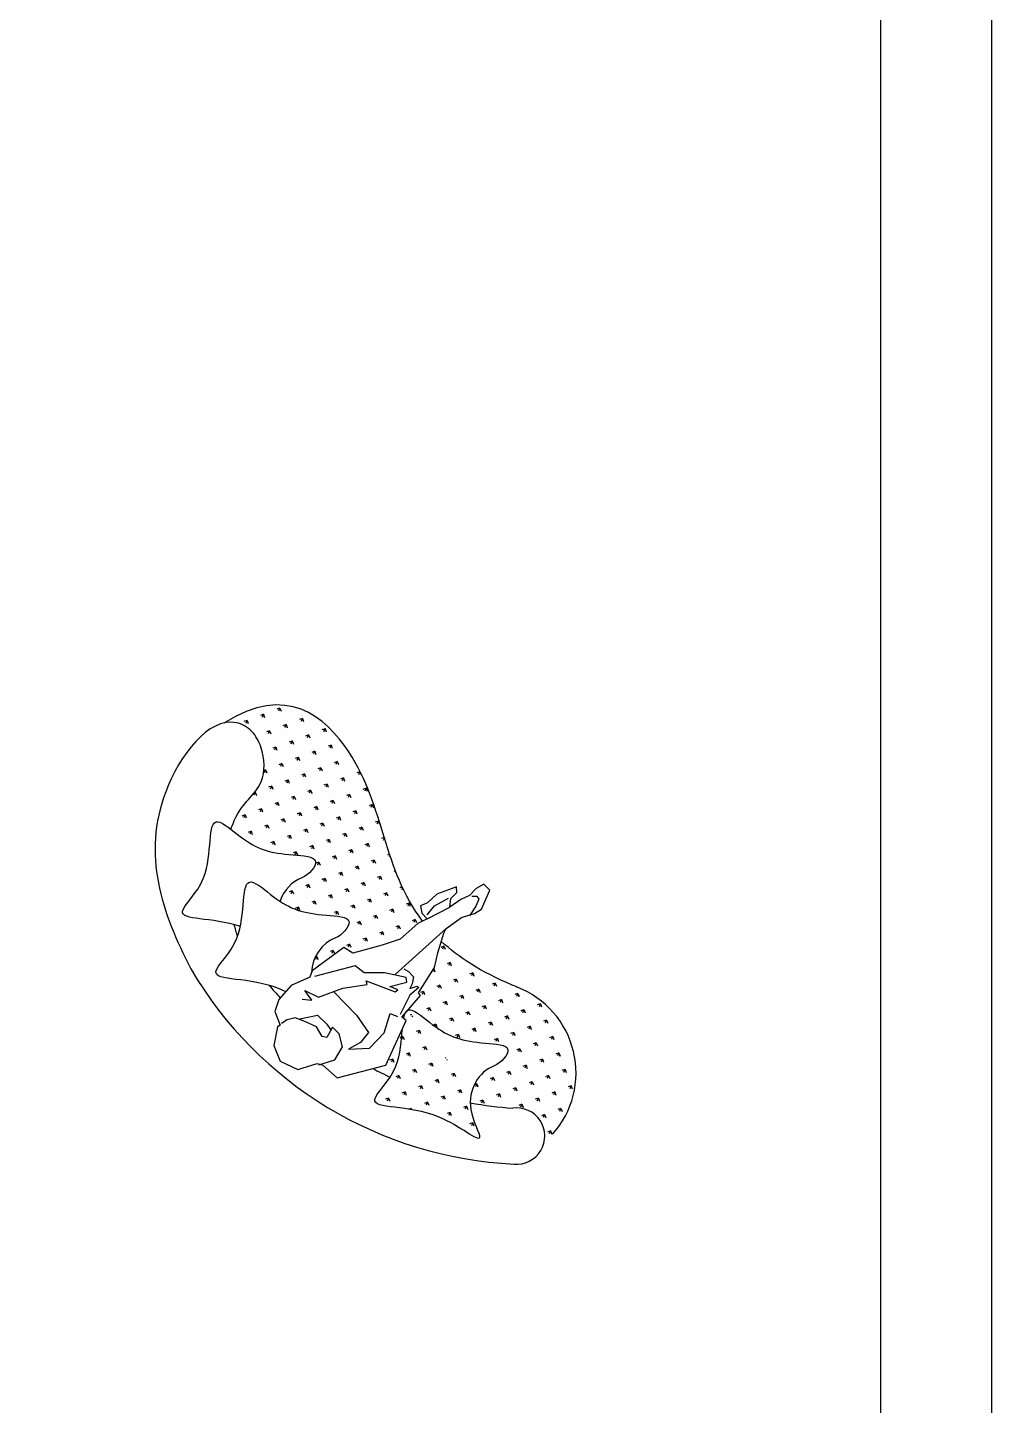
# Model space of a CAD drawing. Header units: inches. Extents: x 10.1 to 52.6, y 12.1 to 36.9.
# Drawn here: x 49.688 to 52.621, y 28.481 to 32.672 of the extents above; entities that cross this region are included whole.
import ezdxf

# ---------------------------------------------------------------- set-up
doc = ezdxf.new("R2010")
doc.units = ezdxf.units.IN
doc.header["$MEASUREMENT"] = 0
doc.layers.add('4', color=4, linetype='Continuous')
doc.layers.add('kadrbm', color=4, linetype='Continuous')

# ---------------------------------------------------------------- blocks, each defined once
blk = doc.blocks.new('kadrbm')
at = {"layer": 'kadrbm', "color": 4}
blk.add_lwpolyline([(0, 0), (0, 24.7972), (21, 24.7972), (21, 0), (0, 0)], close=True, dxfattribs=at)
blk.add_lwpolyline([(20.6631, 0.3257), (20.6631, 24.4603), (0.3369, 24.4603), (0.3369, 0.3257), (20.6631, 0.3257)], dxfattribs=at)

msp = doc.modelspace()

# ---------------------------------------------------------------- hatches: boundary and pattern name
at = {"layer": '4'}
h = msp.add_hatch(dxfattribs=at)
h.set_pattern_fill('GRASS,_O', color=256, scale=0.0021, angle=155.5603)
h.set_pattern_definition([(245.56035, (57.378836, 32.344214), (0.01873266, -0.04994236), [0.01000125, -0.06543285]), (200.56035, (57.378836, 32.344214), (0.01873267, -0.0499424), [0.01000125, -0.04333875]), (290.56035, (57.378836, 32.344214), (0.0499424, 0.01873267), [0.01000125, -0.04333875])])
edge = h.paths.add_edge_path()
edge.add_spline(control_points=[(50.3061, 30.2339), (50.3155, 30.2266), (50.3791, 30.1749), (50.4405, 30.1563), (50.5935, 30.1504), (50.5428, 30.0939), (50.5227, 30.0862), (50.4925, 30.0747), (50.4674, 30.0482), (50.4561, 30.0145)], knot_values=[1094.126082, 1094.126082, 1094.126082, 1094.126082, 1131.159592, 1332.58801, 1416.547425, 1492.451088, 1492.451088, 1492.451088, 1607.120484, 1607.120484, 1607.120484, 1607.120484], degree=3, periodic=0)
edge.add_spline(control_points=[(50.4561, 30.0145), (50.4985, 29.9866), (50.5534, 29.9727), (50.6952, 29.9672), (50.6445, 29.9107), (50.6245, 29.9031), (50.5845, 29.8879), (50.5535, 29.8465), (50.5516, 29.7969)], knot_values=[1157.431885, 1157.431885, 1157.431885, 1157.431885, 1332.58801, 1416.547425, 1492.451088, 1492.451088, 1492.451088, 1643.942742, 1643.942742, 1643.942742, 1643.942742], degree=3, periodic=0)
edge.add_line((50.5589, 29.8067), (50.6506, 29.8741))
edge.add_line((50.6506, 29.8741), (50.6778, 29.8567))
edge.add_line((50.6778, 29.8567), (50.7665, 29.881))
edge.add_line((50.7665, 29.881), (50.8216, 29.899))
edge.add_line((50.8216, 29.899), (50.8754, 29.9466))
edge.add_line((50.8754, 29.9466), (50.8901, 29.9544))
edge.add_spline(control_points=[(50.8901, 29.9544), (50.768, 30.1124), (50.7833, 30.4142), (50.4763, 30.6776), (50.2873, 30.5572)], knot_values=[707.770009, 707.770009, 707.770009, 707.770009, 1314.717968, 1695.283843, 1695.283843, 1695.283843, 1695.283843], degree=3, periodic=0)
edge.add_spline(control_points=[(50.2873, 30.5572), (50.299, 30.5596), (50.3281, 30.56), (50.3716, 30.5375), (50.4103, 30.4672), (50.4108, 30.3519), (50.3337, 30.3123), (50.3096, 30.241), (50.3061, 30.2339)], knot_values=[414.929322, 414.929322, 414.929322, 414.929322, 466.665101, 542.08431, 606.673792, 739.785665, 926.394838, 956.787775, 956.787775, 956.787775, 956.787775], degree=3, periodic=0)
edge = h.paths.add_edge_path()
edge.add_spline(control_points=[(50.8283, 29.6265), (50.8253, 29.5924), (50.8196, 29.4894), (50.6765, 29.3717), (50.9189, 29.4073), (51.0985, 29.2471), (51.0063, 29.4104), (51.0612, 29.4961), (51.1081, 29.5139), (51.1282, 29.5216), (51.1789, 29.578), (51.0259, 29.584), (50.9533, 29.6059), (50.8639, 29.6863), (50.8475, 29.6841), (50.8455, 29.6832)], knot_values=[1019.263902, 1019.263902, 1019.263902, 1019.263902, 1122.576111, 1264.650291, 1503.97122, 1667.015826, 1771.803618, 1949.641956, 1949.641956, 1949.641956, 2025.545619, 2109.505034, 2310.933452, 2406.94475, 2422.829142, 2422.829142, 2422.829142, 2422.829142], degree=3, periodic=0)
edge.add_arc((51.2339, 30.4459), 1.0629, 261.3098, 266.2543)
edge.add_arc((51.1761, 29.3004), 0.0857, 337.5328, 457.7956, ccw=False)
edge.add_line((51.2553, 29.2676), (51.2856, 29.3057))
edge.add_arc((51.0773, 29.4923), 0.2796, 318.1394, 428.8979)
edge.add_spline(control_points=[(51.178, 29.7532), (51.178, 29.7532), (51.0736, 29.7959), (50.999, 29.8442), (50.9469, 29.8924)], knot_values=[415.788932, 415.788932, 415.788932, 415.788932, 431.287065, 626.322239, 626.322239, 626.322239, 626.322239], degree=3, periodic=0)
edge.add_line((50.9469, 29.8924), (50.9364, 29.8578))
edge.add_line((50.9364, 29.8578), (50.9258, 29.813))
edge.add_line((50.9258, 29.813), (50.8777, 29.7363))
edge.add_line((50.8777, 29.7363), (50.8833, 29.7278))
edge.add_line((50.8833, 29.7278), (50.8455, 29.6832))

# ---------------------------------------------------------------- linework, layer by layer
for p, q in [((50.4555, 30.6019, -0.3429), (50.4461, 30.5984, -0.3429)), ((50.4555, 30.6019, -0.3429), (50.4514, 30.5928, -0.3429)), ((50.4555, 30.6019, -0.3429), (50.459, 30.5925, -0.3429)), ((50.3556, 30.5644, -0.3429), (50.3463, 30.5609, -0.3429)), ((50.3556, 30.5644, -0.3429), (50.3515, 30.5553, -0.3429)), ((50.3556, 30.5644, -0.3429), (50.3591, 30.5551, -0.3429)), ((50.4056, 30.5832, -0.3429), (50.3962, 30.5797, -0.3429)), ((50.4056, 30.5832, -0.3429), (50.4014, 30.5741, -0.3429)), ((50.4056, 30.5832, -0.3429), (50.4091, 30.5738, -0.3429)), ((50.5242, 30.5707, -0.3429), (50.5148, 30.5672, -0.3429)), ((50.5242, 30.5707, -0.3429), (50.52, 30.5616, -0.3429)), ((50.5242, 30.5707, -0.3429), (50.5277, 30.5613, -0.3429)), ((50.4243, 30.5332, -0.3429), (50.4149, 30.5297, -0.3429)), ((50.4243, 30.5332, -0.3429), (50.4202, 30.5241, -0.3429)), ((50.4243, 30.5332, -0.3429), (50.4278, 30.5239, -0.3429)), ((50.4742, 30.552, -0.3429), (50.4649, 30.5484, -0.3429)), ((50.4742, 30.552, -0.3429), (50.4701, 30.5429, -0.3429)), ((50.4742, 30.552, -0.3429), (50.4778, 30.5426, -0.3429)), ((50.5429, 30.5208, -0.3429), (50.5336, 30.5172, -0.3429)), ((50.5429, 30.5208, -0.3429), (50.5388, 30.5116, -0.3429)), ((50.5429, 30.5208, -0.3429), (50.5464, 30.5114, -0.3429)), ((50.5929, 30.5395, -0.3429), (50.5835, 30.536, -0.3429)), ((50.5929, 30.5395, -0.3429), (50.5887, 30.5304, -0.3429)), ((50.5929, 30.5395, -0.3429), (50.5964, 30.5301, -0.3429)), ((50.443, 30.4833, -0.3429), (50.4337, 30.4798, -0.3429)), ((50.443, 30.4833, -0.3429), (50.4389, 30.4742, -0.3429)), ((50.443, 30.4833, -0.3429), (50.4465, 30.4739, -0.3429)), ((50.493, 30.502, -0.3429), (50.4836, 30.4985, -0.3429)), ((50.493, 30.502, -0.3429), (50.4888, 30.4929, -0.3429)), ((50.493, 30.502, -0.3429), (50.4965, 30.4927, -0.3429)), ((50.6116, 30.4895, -0.3429), (50.6022, 30.486, -0.3429)), ((50.6116, 30.4895, -0.3429), (50.6075, 30.4804, -0.3429)), ((50.6116, 30.4895, -0.3429), (50.6151, 30.4802, -0.3429)), ((50.4618, 30.4333, -0.3429), (50.4524, 30.4298, -0.3429)), ((50.4618, 30.4333, -0.3429), (50.4576, 30.4242, -0.3429)), ((50.4618, 30.4333, -0.3429), (50.4653, 30.424, -0.3429)), ((50.5117, 30.4521, -0.3429), (50.5023, 30.4486, -0.3429)), ((50.5117, 30.4521, -0.3429), (50.5076, 30.443, -0.3429)), ((50.5117, 30.4521, -0.3429), (50.5152, 30.4427, -0.3429)), ((50.5616, 30.4708, -0.3429), (50.5523, 30.4673, -0.3429)), ((50.5617, 30.4708, -0.3429), (50.5575, 30.4617, -0.3429)), ((50.5616, 30.4708, -0.3429), (50.5652, 30.4614, -0.3429)), ((50.6303, 30.4396, -0.3429), (50.621, 30.4361, -0.3429)), ((50.6303, 30.4396, -0.3429), (50.6262, 30.4305, -0.3429)), ((50.6303, 30.4396, -0.3429), (50.6338, 30.4302, -0.3429)), ((50.6734, 30.4558, -0.3429), (50.6709, 30.4548, -0.3429)), ((50.6767, 30.4504, -0.3429), (50.6761, 30.4492, -0.3429)), ((50.4118, 30.4146, -0.3429), (50.4067, 30.4127, -0.3429)), ((50.4118, 30.4146, -0.3429), (50.4077, 30.4055, -0.3429)), ((50.4118, 30.4146, -0.3429), (50.4153, 30.4052, -0.3429)), ((50.5304, 30.4021, -0.3429), (50.5211, 30.3986, -0.3429)), ((50.5304, 30.4021, -0.3429), (50.5263, 30.393, -0.3429)), ((50.5304, 30.4021, -0.3429), (50.534, 30.3928, -0.3429)), ((50.5804, 30.4209, -0.3429), (50.571, 30.4174, -0.3429)), ((50.5804, 30.4209, -0.3429), (50.5762, 30.4118, -0.3429)), ((50.5804, 30.4209, -0.3429), (50.5839, 30.4115, -0.3429)), ((50.6491, 30.3897, -0.3429), (50.6397, 30.3861, -0.3429)), ((50.6491, 30.3897, -0.3429), (50.6449, 30.3806, -0.3429)), ((50.6491, 30.3897, -0.3429), (50.6526, 30.3803, -0.3429)), ((50.699, 30.4084, -0.3429), (50.6896, 30.4049, -0.3429)), ((50.699, 30.4084, -0.3429), (50.6949, 30.3993, -0.3429)), ((50.3806, 30.3459, -0.3429), (50.3765, 30.3368, -0.3429)), ((50.3806, 30.3459, -0.3429), (50.3777, 30.3448, -0.3429)), ((50.3806, 30.3459, -0.3429), (50.3841, 30.3366, -0.3429)), ((50.4306, 30.3647, -0.3429), (50.4212, 30.3612, -0.3429)), ((50.4306, 30.3647, -0.3429), (50.4264, 30.3556, -0.3429)), ((50.4306, 30.3647, -0.3429), (50.4341, 30.3553, -0.3429)), ((50.4805, 30.3834, -0.3429), (50.4711, 30.3799, -0.3429)), ((50.4805, 30.3834, -0.3429), (50.4764, 30.3743, -0.3429)), ((50.4805, 30.3834, -0.3429), (50.484, 30.374, -0.3429)), ((50.5492, 30.3522, -0.3429), (50.5398, 30.3487, -0.3429)), ((50.5492, 30.3522, -0.3429), (50.545, 30.3431, -0.3429)), ((50.5492, 30.3522, -0.3429), (50.5527, 30.3428, -0.3429)), ((50.5991, 30.3709, -0.3429), (50.5897, 30.3674, -0.3429)), ((50.5991, 30.3709, -0.3429), (50.595, 30.3618, -0.3429)), ((50.5991, 30.3709, -0.3429), (50.6026, 30.3616, -0.3429)), ((50.7177, 30.3584, -0.3429), (50.7084, 30.3549, -0.3429)), ((50.7177, 30.3584, -0.3429), (50.7136, 30.3493, -0.3429)), ((50.4493, 30.3147, -0.3429), (50.4399, 30.3112, -0.3429)), ((50.4493, 30.3147, -0.3429), (50.4452, 30.3056, -0.3429)), ((50.4493, 30.3147, -0.3429), (50.4528, 30.3054, -0.3429)), ((50.4992, 30.3335, -0.3429), (50.4899, 30.3299, -0.3429)), ((50.4992, 30.3335, -0.3429), (50.4951, 30.3244, -0.3429)), ((50.4992, 30.3335, -0.3429), (50.5027, 30.3241, -0.3429)), ((50.6178, 30.321, -0.3429), (50.6085, 30.3175, -0.3429)), ((50.6179, 30.321, -0.3429), (50.6137, 30.3119, -0.3429)), ((50.6178, 30.321, -0.3429), (50.6214, 30.3116, -0.3429)), ((50.6678, 30.3397, -0.3429), (50.6584, 30.3362, -0.3429)), ((50.6678, 30.3397, -0.3429), (50.6637, 30.3306, -0.3429)), ((50.6678, 30.3397, -0.3429), (50.6713, 30.3304, -0.3429)), ((50.7365, 30.3085, -0.3429), (50.7271, 30.305, -0.3429)), ((50.7365, 30.3085, -0.3429), (50.7323, 30.2994, -0.3429)), ((50.3494, 30.2773, -0.3429), (50.34, 30.2737, -0.3429)), ((50.3494, 30.2773, -0.3429), (50.3453, 30.2682, -0.3429)), ((50.3494, 30.2773, -0.3429), (50.3529, 30.2679, -0.3429)), ((50.3993, 30.296, -0.3429), (50.39, 30.2925, -0.3429)), ((50.3993, 30.296, -0.3429), (50.3952, 30.2869, -0.3429)), ((50.3993, 30.296, -0.3429), (50.4029, 30.2866, -0.3429)), ((50.468, 30.2648, -0.3429), (50.4587, 30.2613, -0.3429)), ((50.468, 30.2648, -0.3429), (50.4639, 30.2557, -0.3429)), ((50.468, 30.2648, -0.3429), (50.4715, 30.2554, -0.3429)), ((50.518, 30.2835, -0.3429), (50.5086, 30.28, -0.3429)), ((50.518, 30.2835, -0.3429), (50.5138, 30.2744, -0.3429)), ((50.518, 30.2835, -0.3429), (50.5215, 30.2742, -0.3429)), ((50.5679, 30.3022, -0.3429), (50.5585, 30.2987, -0.3429)), ((50.5679, 30.3023, -0.3429), (50.5638, 30.2931, -0.3429)), ((50.5679, 30.3022, -0.3429), (50.5714, 30.2929, -0.3429)), ((50.6366, 30.271, -0.3429), (50.6272, 30.2675, -0.3429)), ((50.6366, 30.271, -0.3429), (50.6324, 30.2619, -0.3429)), ((50.6366, 30.271, -0.3429), (50.6401, 30.2617, -0.3429)), ((50.6865, 30.2898, -0.3429), (50.6772, 30.2863, -0.3429)), ((50.6865, 30.2898, -0.3429), (50.6824, 30.2807, -0.3429)), ((50.6865, 30.2898, -0.3429), (50.69, 30.2804, -0.3429)), ((50.3681, 30.2273, -0.3429), (50.3588, 30.2238, -0.3429)), ((50.3681, 30.2273, -0.3429), (50.364, 30.2182, -0.3429)), ((50.3681, 30.2273, -0.3429), (50.3716, 30.218, -0.3429)), ((50.4181, 30.2461, -0.3429), (50.4087, 30.2425, -0.3429)), ((50.4181, 30.2461, -0.3429), (50.4139, 30.2369, -0.3429)), ((50.4181, 30.2461, -0.3429), (50.4216, 30.2367, -0.3429)), ((50.5367, 30.2336, -0.3429), (50.5273, 30.2301, -0.3429)), ((50.5367, 30.2336, -0.3429), (50.5326, 30.2245, -0.3429)), ((50.5367, 30.2336, -0.3429), (50.5402, 30.2242, -0.3429)), ((50.5866, 30.2523, -0.3429), (50.5773, 30.2488, -0.3429)), ((50.5866, 30.2523, -0.3429), (50.5825, 30.2432, -0.3429)), ((50.5866, 30.2523, -0.3429), (50.5901, 30.2429, -0.3429)), ((50.6553, 30.2211, -0.3429), (50.6459, 30.2176, -0.3429)), ((50.6553, 30.2211, -0.3429), (50.6512, 30.212, -0.3429)), ((50.6553, 30.2211, -0.3429), (50.6588, 30.2117, -0.3429)), ((50.7053, 30.2398, -0.3429), (50.6959, 30.2363, -0.3429)), ((50.7053, 30.2398, -0.3429), (50.7011, 30.2307, -0.3429)), ((50.7053, 30.2398, -0.3429), (50.7088, 30.2305, -0.3429)), ((50.7552, 30.2586, -0.3429), (50.7458, 30.2551, -0.3429)), ((50.7552, 30.2586, -0.3429), (50.7511, 30.2495, -0.3429)), ((50.4368, 30.1961, -0.3429), (50.4274, 30.1926, -0.3429)), ((50.4368, 30.1961, -0.3429), (50.4327, 30.187, -0.3429)), ((50.4368, 30.1961, -0.3429), (50.4403, 30.1867, -0.3429)), ((50.4868, 30.2148, -0.3429), (50.4774, 30.2113, -0.3429)), ((50.4868, 30.2148, -0.3429), (50.4826, 30.2057, -0.3429)), ((50.4868, 30.2148, -0.3429), (50.4903, 30.2055, -0.3429)), ((50.5554, 30.1836, -0.3429), (50.5461, 30.1801, -0.3429)), ((50.5554, 30.1836, -0.3429), (50.5513, 30.1745, -0.3429)), ((50.5554, 30.1836, -0.3429), (50.5589, 30.1743, -0.3429)), ((50.6054, 30.2024, -0.3429), (50.596, 30.1989, -0.3429)), ((50.6054, 30.2024, -0.3429), (50.6012, 30.1933, -0.3429)), ((50.6054, 30.2024, -0.3429), (50.6089, 30.193, -0.3429)), ((50.724, 30.1899, -0.3429), (50.7146, 30.1864, -0.3429)), ((50.724, 30.1899, -0.3429), (50.7199, 30.1808, -0.3429)), ((50.724, 30.1899, -0.3429), (50.7275, 30.1805, -0.3429)), ((50.7734, 30.2084, -0.3429), (50.7646, 30.2051, -0.3429)), ((50.7736, 30.2078, -0.3429), (50.7698, 30.1995, -0.3429)), ((50.5055, 30.1649, -0.3429), (50.4961, 30.1614, -0.3429)), ((50.5055, 30.1649, -0.3429), (50.5014, 30.1558, -0.3429)), ((50.5055, 30.1649, -0.3429), (50.509, 30.1555, -0.3429)), ((50.6241, 30.1524, -0.3429), (50.6147, 30.1489, -0.3429)), ((50.6241, 30.1524, -0.3429), (50.62, 30.1433, -0.3429)), ((50.6241, 30.1524, -0.3429), (50.6276, 30.1431, -0.3429)), ((50.674, 30.1712, -0.3429), (50.6647, 30.1676, -0.3429)), ((50.674, 30.1712, -0.3429), (50.6699, 30.1621, -0.3429)), ((50.674, 30.1712, -0.3429), (50.6776, 30.1618, -0.3429)), ((50.7427, 30.1399, -0.3429), (50.7334, 30.1364, -0.3429)), ((50.7427, 30.1399, -0.3429), (50.7386, 30.1308, -0.3429)), ((50.7427, 30.1399, -0.3429), (50.7462, 30.1306, -0.3429)), ((50.7895, 30.1575, -0.3429), (50.7833, 30.1552, -0.3429)), ((50.7906, 30.1541, -0.3429), (50.7885, 30.1496, -0.3429)), ((50.5742, 30.1337, -0.3429), (50.5648, 30.1302, -0.3429)), ((50.5742, 30.1337, -0.3429), (50.57, 30.1246, -0.3429)), ((50.5742, 30.1337, -0.3429), (50.5777, 30.1243, -0.3429)), ((50.6428, 30.1025, -0.3429), (50.6335, 30.099, -0.3429)), ((50.6428, 30.1025, -0.3429), (50.6387, 30.0934, -0.3429)), ((50.6428, 30.1025, -0.3429), (50.6463, 30.0931, -0.3429)), ((50.6928, 30.1212, -0.3429), (50.6834, 30.1177, -0.3429)), ((50.6928, 30.1212, -0.3429), (50.6886, 30.1121, -0.3429)), ((50.6928, 30.1212, -0.3429), (50.6963, 30.1118, -0.3429)), ((50.8072, 30.1072, -0.3429), (50.802, 30.1052, -0.3429)), ((50.8088, 30.103, -0.3429), (50.8073, 30.0996, -0.3429)), ((50.5429, 30.065, -0.3429), (50.5336, 30.0615, -0.3429)), ((50.543, 30.065, -0.3429), (50.5388, 30.0559, -0.3429)), ((50.5429, 30.065, -0.3429), (50.5465, 30.0557, -0.3429)), ((50.5929, 30.0837, -0.3429), (50.5835, 30.0802, -0.3429)), ((50.5929, 30.0837, -0.3429), (50.5888, 30.0746, -0.3429)), ((50.5929, 30.0837, -0.3429), (50.5964, 30.0744, -0.3429)), ((50.6616, 30.0525, -0.3429), (50.6522, 30.049, -0.3429)), ((50.6616, 30.0525, -0.3429), (50.6574, 30.0434, -0.3429)), ((50.6616, 30.0525, -0.3429), (50.6651, 30.0432, -0.3429)), ((50.7115, 30.0713, -0.3429), (50.7021, 30.0678, -0.3429)), ((50.7115, 30.0713, -0.3429), (50.7074, 30.0622, -0.3429)), ((50.7115, 30.0713, -0.3429), (50.715, 30.0619, -0.3429)), ((50.7615, 30.09, -0.3429), (50.7521, 30.0865, -0.3429)), ((50.7615, 30.09, -0.3429), (50.7573, 30.0809, -0.3429)), ((50.7615, 30.09, -0.3429), (50.765, 30.0806, -0.3429)), ((50.8278, 30.0579, -0.3429), (50.8208, 30.0553, -0.3429)), ((50.8288, 30.0559, -0.3429), (50.826, 30.0497, -0.3429)), ((50.493, 30.0463, -0.3429), (50.4836, 30.0428, -0.3429)), ((50.493, 30.0463, -0.3429), (50.4889, 30.0372, -0.3429)), ((50.493, 30.0463, -0.3429), (50.4965, 30.0369, -0.3429)), ((50.5617, 30.0151, -0.3429), (50.5523, 30.0116, -0.3429)), ((50.5617, 30.0151, -0.3429), (50.5575, 30.006, -0.3429)), ((50.5617, 30.0151, -0.3429), (50.5652, 30.0057, -0.3429)), ((50.6116, 30.0338, -0.3429), (50.6023, 30.0303, -0.3429)), ((50.6116, 30.0338, -0.3429), (50.6075, 30.0247, -0.3429)), ((50.6116, 30.0338, -0.3429), (50.6151, 30.0244, -0.3429)), ((50.7302, 30.0213, -0.3429), (50.7209, 30.0178, -0.3429)), ((50.7302, 30.0213, -0.3429), (50.7261, 30.0122, -0.3429)), ((50.7302, 30.0213, -0.3429), (50.7338, 30.012, -0.3429)), ((50.7802, 30.0401, -0.3429), (50.7708, 30.0365, -0.3429)), ((50.7802, 30.0401, -0.3429), (50.7761, 30.031, -0.3429)), ((50.7802, 30.0401, -0.3429), (50.7837, 30.0307, -0.3429)), ((50.5117, 29.9963, -0.3429), (50.5024, 29.9928, -0.3429)), ((50.5117, 29.9963, -0.3429), (50.5081, 29.9884, -0.3429)), ((50.5117, 29.9963, -0.3429), (50.5153, 29.987, -0.3429)), ((50.6304, 29.9839, -0.3429), (50.621, 29.9804, -0.3429)), ((50.6304, 29.9839, -0.3429), (50.6262, 29.9748, -0.3429)), ((50.6304, 29.9839, -0.3429), (50.6339, 29.9745, -0.3429)), ((50.6803, 30.0026, -0.3429), (50.6709, 29.9991, -0.3429)), ((50.6803, 30.0026, -0.3429), (50.6762, 29.9935, -0.3429)), ((50.6803, 30.0026, -0.3429), (50.6838, 29.9932, -0.3429)), ((50.749, 29.9714, -0.3429), (50.7396, 29.9679, -0.3429)), ((50.749, 29.9714, -0.3429), (50.7448, 29.9623, -0.3429)), ((50.749, 29.9714, -0.3429), (50.7525, 29.962, -0.3429)), ((50.7989, 29.9901, -0.3429), (50.7896, 29.9866, -0.3429)), ((50.7989, 29.9901, -0.3429), (50.7948, 29.981, -0.3429)), ((50.7989, 29.9901, -0.3429), (50.8024, 29.9808, -0.3429)), ((50.8489, 30.0089, -0.3429), (50.8395, 30.0053, -0.3429)), ((50.8489, 30.0089, -0.3429), (50.8447, 29.9997, -0.3429)), ((50.8489, 30.0089, -0.3429), (50.8524, 29.9995, -0.3429)), ((50.699, 29.9527, -0.3429), (50.6897, 29.9491, -0.3429)), ((50.699, 29.9527, -0.3429), (50.6949, 29.9435, -0.3429)), ((50.699, 29.9527, -0.3429), (50.7025, 29.9433, -0.3429)), ((50.8176, 29.9402, -0.3429), (50.8083, 29.9367, -0.3429)), ((50.8177, 29.9402, -0.3429), (50.8135, 29.9311, -0.3429)), ((50.8176, 29.9402, -0.3429), (50.8212, 29.9308, -0.3429)), ((50.8676, 29.9589, -0.3429), (50.8582, 29.9554, -0.3429)), ((50.8676, 29.9589, -0.3429), (50.8635, 29.9498, -0.3429)), ((50.8676, 29.9589, -0.3429), (50.8711, 29.9495, -0.3429)), ((50.7178, 29.9027, -0.3429), (50.7084, 29.8992, -0.3429)), ((50.7178, 29.9027, -0.3429), (50.7136, 29.8936, -0.3429)), ((50.7178, 29.9027, -0.3429), (50.7213, 29.8933, -0.3429)), ((50.7677, 29.9214, -0.3429), (50.7583, 29.9179, -0.3429)), ((50.7677, 29.9214, -0.3429), (50.7636, 29.9123, -0.3429)), ((50.7677, 29.9214, -0.3429), (50.7712, 29.9121, -0.3429)), ((50.5679, 29.8465, -0.3429), (50.5632, 29.8447, -0.3429)), ((50.5679, 29.8465, -0.3429), (50.5638, 29.8374, -0.3429)), ((50.5679, 29.8465, -0.3429), (50.5714, 29.8371, -0.3429)), ((50.6179, 29.8652, -0.3429), (50.6085, 29.8617, -0.3429)), ((50.6179, 29.8652, -0.3429), (50.6137, 29.8561, -0.3429)), ((50.6179, 29.8652, -0.3429), (50.6214, 29.8559, -0.3429)), ((50.6678, 29.884, -0.3429), (50.6585, 29.8805, -0.3429)), ((50.6678, 29.884, -0.3429), (50.6637, 29.8749, -0.3429)), ((50.6678, 29.884, -0.3429), (50.6713, 29.8746, -0.3429)), ((50.955, 29.8778, -0.3429), (50.9456, 29.8742, -0.3429)), ((50.955, 29.8778, -0.3429), (50.9509, 29.8687, -0.3429)), ((50.955, 29.8778, -0.3429), (50.9585, 29.8684, -0.3429)), ((50.9737, 29.8278, -0.3429), (50.9644, 29.8243, -0.3429)), ((50.9737, 29.8278, -0.3429), (50.9696, 29.8187, -0.3429)), ((50.9737, 29.8278, -0.3429), (50.9772, 29.8184, -0.3429)), ((50.9425, 29.7591, -0.3429), (50.9332, 29.7556, -0.3429)), ((50.9425, 29.7591, -0.3429), (50.9384, 29.75, -0.3429)), ((50.9425, 29.7591, -0.3429), (50.946, 29.7498, -0.3429)), ((50.9925, 29.7779, -0.3429), (50.9831, 29.7744, -0.3429)), ((50.9925, 29.7779, -0.3429), (50.9883, 29.7688, -0.3429)), ((50.9925, 29.7779, -0.3429), (50.996, 29.7685, -0.3429)), ((51.0424, 29.7966, -0.3429), (51.033, 29.7931, -0.3429)), ((51.0424, 29.7966, -0.3429), (51.0383, 29.7875, -0.3429)), ((51.0424, 29.7966, -0.3429), (51.0459, 29.7872, -0.3429)), ((51.1111, 29.7654, -0.3429), (51.1017, 29.7619, -0.3429)), ((51.1111, 29.7654, -0.3429), (51.1069, 29.7563, -0.3429)), ((51.1111, 29.7654, -0.3429), (51.1146, 29.756, -0.3429)), ((50.8926, 29.7404, -0.3429), (50.8832, 29.7369, -0.3429)), ((50.8926, 29.7404, -0.3429), (50.8884, 29.7313, -0.3429)), ((50.8926, 29.7404, -0.3429), (50.8961, 29.731, -0.3429)), ((51.0112, 29.7279, -0.3429), (51.0018, 29.7244, -0.3429)), ((51.0112, 29.7279, -0.3429), (51.0071, 29.7188, -0.3429)), ((51.0112, 29.7279, -0.3429), (51.0147, 29.7186, -0.3429)), ((51.0611, 29.7467, -0.3429), (51.0518, 29.7431, -0.3429)), ((51.0611, 29.7467, -0.3429), (51.057, 29.7376, -0.3429)), ((51.0611, 29.7467, -0.3429), (51.0647, 29.7373, -0.3429)), ((51.1798, 29.7342, -0.3429), (51.1704, 29.7307, -0.3429)), ((51.1798, 29.7342, -0.3429), (51.1756, 29.7251, -0.3429)), ((51.1798, 29.7342, -0.3429), (51.1833, 29.7248, -0.3429)), ((50.9113, 29.6905, -0.3429), (50.9019, 29.687, -0.3429)), ((50.9113, 29.6905, -0.3429), (50.9072, 29.6814, -0.3429)), ((50.9113, 29.6905, -0.3429), (50.9148, 29.6811, -0.3429)), ((50.9613, 29.7092, -0.3429), (50.9519, 29.7057, -0.3429)), ((50.9613, 29.7092, -0.3429), (50.9571, 29.7001, -0.3429)), ((50.9613, 29.7092, -0.3429), (50.9648, 29.6998, -0.3429)), ((51.0299, 29.678, -0.3429), (51.0206, 29.6745, -0.3429)), ((51.0299, 29.678, -0.3429), (51.0258, 29.6689, -0.3429)), ((51.0299, 29.678, -0.3429), (51.0334, 29.6686, -0.3429)), ((51.0799, 29.6967, -0.3429), (51.0705, 29.6932, -0.3429)), ((51.0799, 29.6967, -0.3429), (51.0757, 29.6876, -0.3429)), ((51.0799, 29.6967, -0.3429), (51.0834, 29.6874, -0.3429)), ((51.1298, 29.7155, -0.3429), (51.1205, 29.7119, -0.3429)), ((51.1298, 29.7155, -0.3429), (51.1257, 29.7063, -0.3429)), ((51.1298, 29.7155, -0.3429), (51.1333, 29.7061, -0.3429)), ((51.1985, 29.6842, -0.3429), (51.1891, 29.6807, -0.3429)), ((51.1985, 29.6842, -0.3429), (51.1944, 29.6751, -0.3429)), ((51.1985, 29.6842, -0.3429), (51.202, 29.6749, -0.3429)), ((51.2484, 29.703, -0.3429), (51.2391, 29.6995, -0.3429)), ((51.2484, 29.703, -0.3429), (51.2443, 29.6939, -0.3429)), ((51.2484, 29.703, -0.3429), (51.2519, 29.6936, -0.3429)), ((50.93, 29.6405, -0.3429), (50.9223, 29.6376, -0.3429)), ((50.9301, 29.6405, -0.3429), (50.9271, 29.6341, -0.3429)), ((50.93, 29.6405, -0.3429), (50.9336, 29.6312, -0.3429)), ((50.98, 29.6593, -0.3429), (50.9706, 29.6557, -0.3429)), ((50.98, 29.6593, -0.3429), (50.9759, 29.6502, -0.3429)), ((50.98, 29.6593, -0.3429), (50.9835, 29.6499, -0.3429)), ((51.0986, 29.6468, -0.3429), (51.0892, 29.6433, -0.3429)), ((51.0986, 29.6468, -0.3429), (51.0945, 29.6377, -0.3429)), ((51.0986, 29.6468, -0.3429), (51.1021, 29.6374, -0.3429)), ((51.1485, 29.6655, -0.3429), (51.1392, 29.662, -0.3429)), ((51.1486, 29.6655, -0.3429), (51.1444, 29.6564, -0.3429)), ((51.1485, 29.6655, -0.3429), (51.1521, 29.6561, -0.3429)), ((51.2172, 29.6343, -0.3429), (51.2079, 29.6308, -0.3429)), ((51.2172, 29.6343, -0.3429), (51.2131, 29.6252, -0.3429)), ((51.2172, 29.6343, -0.3429), (51.2207, 29.6249, -0.3429)), ((51.2672, 29.653, -0.3429), (51.2578, 29.6495, -0.3429)), ((51.2672, 29.653, -0.3429), (51.263, 29.6439, -0.3429)), ((51.2672, 29.653, -0.3429), (51.2707, 29.6437, -0.3429)), ((50.8262, 29.6016, -0.3429), (50.8208, 29.5995, -0.3429)), ((50.9987, 29.6093, -0.3429), (50.9894, 29.6058, -0.3429)), ((50.9987, 29.6093, -0.3429), (50.9946, 29.6002, -0.3429)), ((50.9987, 29.6093, -0.3429), (51.0022, 29.5999, -0.3429)), ((51.0487, 29.628, -0.3429), (51.0393, 29.6245, -0.3429)), ((51.0487, 29.628, -0.3429), (51.0445, 29.6189, -0.3429)), ((51.0487, 29.628, -0.3429), (51.0522, 29.6187, -0.3429)), ((51.1173, 29.5968, -0.3429), (51.108, 29.5933, -0.3429)), ((51.1173, 29.5968, -0.3429), (51.1132, 29.5877, -0.3429)), ((51.1173, 29.5968, -0.3429), (51.1209, 29.5875, -0.3429)), ((51.1673, 29.6156, -0.3429), (51.1579, 29.6121, -0.3429)), ((51.1673, 29.6156, -0.3429), (51.1631, 29.6065, -0.3429)), ((51.1673, 29.6156, -0.3429), (51.1708, 29.6062, -0.3429)), ((51.2859, 29.6031, -0.3429), (51.2765, 29.5996, -0.3429)), ((51.2859, 29.6031, -0.3429), (51.2818, 29.594, -0.3429)), ((51.2859, 29.6031, -0.3429), (51.2894, 29.5937, -0.3429)), ((51.3269, 29.6185, -0.3429), (51.3265, 29.6183, -0.3429)), ((51.186, 29.5656, -0.3429), (51.1766, 29.5621, -0.3429)), ((51.186, 29.5656, -0.3429), (51.1819, 29.5565, -0.3429)), ((51.186, 29.5656, -0.3429), (51.1895, 29.5563, -0.3429)), ((51.236, 29.5844, -0.3429), (51.2266, 29.5808, -0.3429)), ((51.236, 29.5844, -0.3429), (51.2318, 29.5753, -0.3429)), ((51.236, 29.5844, -0.3429), (51.2395, 29.575, -0.3429)), ((51.3046, 29.5531, -0.3429), (51.2953, 29.5496, -0.3429)), ((51.3046, 29.5531, -0.3429), (51.3005, 29.544, -0.3429)), ((51.3046, 29.5531, -0.3429), (51.3081, 29.5438, -0.3429)), ((51.3463, 29.5688, -0.3429), (51.3452, 29.5684, -0.3429)), ((50.799, 29.5344, -0.3429), (50.7896, 29.5309, -0.3429)), ((50.799, 29.5344, -0.3429), (50.7948, 29.5253, -0.3429)), ((50.799, 29.5344, -0.3429), (50.8025, 29.525, -0.3429)), ((51.1393, 29.5382, -0.3429), (51.1396, 29.5375, -0.3429)), ((51.2047, 29.5157, -0.3429), (51.1954, 29.5122, -0.3429)), ((51.2048, 29.5157, -0.3429), (51.2006, 29.5066, -0.3429)), ((51.2047, 29.5157, -0.3429), (51.2083, 29.5063, -0.3429)), ((51.2547, 29.5344, -0.3429), (51.2453, 29.5309, -0.3429)), ((51.2547, 29.5344, -0.3429), (51.2506, 29.5253, -0.3429)), ((51.2547, 29.5344, -0.3429), (51.2582, 29.5251, -0.3429)), ((51.1049, 29.4782, -0.3429), (51.0955, 29.4747, -0.3429)), ((51.1049, 29.4782, -0.3429), (51.1007, 29.4691, -0.3429)), ((51.1049, 29.4782, -0.3429), (51.1084, 29.4689, -0.3429)), ((51.1548, 29.497, -0.3429), (51.1454, 29.4934, -0.3429)), ((51.1548, 29.497, -0.3429), (51.1507, 29.4878, -0.3429)), ((51.1548, 29.497, -0.3429), (51.1583, 29.4876, -0.3429)), ((51.2235, 29.4657, -0.3429), (51.2141, 29.4622, -0.3429)), ((51.2235, 29.4657, -0.3429), (51.2193, 29.4566, -0.3429)), ((51.2235, 29.4657, -0.3429), (51.227, 29.4564, -0.3429)), ((51.2734, 29.4845, -0.3429), (51.2641, 29.481, -0.3429)), ((51.2734, 29.4845, -0.3429), (51.2693, 29.4754, -0.3429)), ((51.2734, 29.4845, -0.3429), (51.2769, 29.4751, -0.3429)), ((51.3234, 29.5032, -0.3429), (51.314, 29.4997, -0.3429)), ((51.3234, 29.5032, -0.3429), (51.3192, 29.4941, -0.3429)), ((51.3234, 29.5032, -0.3429), (51.3269, 29.4938, -0.3429)), ((51.0549, 29.4595, -0.3429), (51.0474, 29.4567, -0.3429)), ((51.0549, 29.4595, -0.3429), (51.0508, 29.4504, -0.3429)), ((51.0549, 29.4595, -0.3429), (51.0584, 29.4501, -0.3429)), ((51.1236, 29.4283, -0.3429), (51.1142, 29.4248, -0.3429)), ((51.1236, 29.4283, -0.3429), (51.1195, 29.4192, -0.3429)), ((51.1236, 29.4283, -0.3429), (51.1271, 29.4189, -0.3429)), ((51.1735, 29.447, -0.3429), (51.1642, 29.4435, -0.3429)), ((51.1735, 29.447, -0.3429), (51.1694, 29.4379, -0.3429)), ((51.1735, 29.447, -0.3429), (51.177, 29.4376, -0.3429)), ((51.2922, 29.4345, -0.3429), (51.2828, 29.431, -0.3429)), ((51.2922, 29.4345, -0.3429), (51.288, 29.4254, -0.3429)), ((51.2922, 29.4345, -0.3429), (51.2957, 29.4252, -0.3429)), ((51.3421, 29.4533, -0.3429), (51.3327, 29.4498, -0.3429)), ((51.3421, 29.4533, -0.3429), (51.338, 29.4442, -0.3429)), ((51.0737, 29.4095, -0.3429), (51.0643, 29.406, -0.3429)), ((51.0737, 29.4095, -0.3429), (51.0695, 29.4004, -0.3429)), ((51.0737, 29.4095, -0.3429), (51.0772, 29.4002, -0.3429)), ((51.1923, 29.3971, -0.3429), (51.1829, 29.3936, -0.3429)), ((51.1923, 29.3971, -0.3429), (51.1881, 29.388, -0.3429)), ((51.1923, 29.3971, -0.3429), (51.1958, 29.3877, -0.3429)), ((51.2422, 29.4158, -0.3429), (51.2328, 29.4123, -0.3429)), ((51.2422, 29.4158, -0.3429), (51.2381, 29.4067, -0.3429)), ((51.2422, 29.4158, -0.3429), (51.2457, 29.4064, -0.3429)), ((51.3109, 29.3846, -0.3429), (51.3015, 29.3811, -0.3429)), ((51.3109, 29.3846, -0.3429), (51.3068, 29.3755, -0.3429)), ((51.2609, 29.3659, -0.3429), (51.2516, 29.3623, -0.3429)), ((51.2609, 29.3659, -0.3429), (51.2568, 29.3568, -0.3429)), ((51.2609, 29.3659, -0.3429), (51.2645, 29.3565, -0.3429)), ((51.2797, 29.3159, -0.3429), (51.2703, 29.3124, -0.3429)), ((51.2797, 29.3159, -0.3429), (51.2755, 29.3068, -0.3429))]:
    msp.add_line(p, q, dxfattribs=at)
at = {"layer": '4', "elevation": -0.3429}
msp.add_lwpolyline([(50.9724, 29.9971), (50.9762, 30.0227), (50.9946, 30.041), (50.993, 30.0586), (50.9334, 30.036), (50.9045, 30.0096), (50.8838, 30.0002), (50.8877, 29.9779), (50.9034, 29.9614), (50.8754, 29.9466), (50.8216, 29.899), (50.7665, 29.881), (50.6778, 29.8567), (50.6506, 29.8741), (50.5538, 29.803), (50.5469, 29.7839), (50.4904, 29.7588), (50.4521, 29.7153), (50.4404, 29.6796), (50.4568, 29.6381), (50.4483, 29.6325), (50.4368, 29.5762), (50.4563, 29.5281), (50.5097, 29.5024), (50.5693, 29.521), (50.5859, 29.5161), (50.6294, 29.4778), (50.7782, 29.5161), (50.8398, 29.6517), (50.8272, 29.6616), (50.8833, 29.7278), (50.8777, 29.7363), (50.9258, 29.813), (50.9364, 29.8578), (50.9545, 29.9171), (50.9619, 29.9318), (51.0083, 29.9648), (51.0303, 29.972), (51.048, 29.9776), (51.0693, 29.9904), (51.0944, 30.0483), (51.0762, 30.0667), (51.0527, 30.0536), (51.0323, 30.0317), (51.0063, 30.0195)], close=True, dxfattribs=at)
for points in [[(50.9043, 29.973), (50.9261, 30.0008), (50.9691, 30.0242)], [(51.0394, 30.0303), (51.0554, 30.0299), (51.061, 30.0214), (51.0522, 29.9998), (51.0329, 29.97)], [(50.9034, 29.9614), (50.9724, 29.9971)], [(50.8069, 29.792), (50.8792, 29.8578), (50.9613, 29.9322)], [(50.5229, 29.7169), (50.5531, 29.7136), (50.5312, 29.7431), (50.5726, 29.7228), (50.6471, 29.75), (50.7214, 29.7612), (50.7177, 29.7722), (50.8064, 29.7393), (50.8149, 29.7448), (50.7907, 29.7557), (50.8418, 29.7687), (50.8402, 29.7822), (50.7743, 29.7972), (50.7125, 29.7967), (50.6847, 29.8186), (50.5605, 29.7855)], [(50.8324, 29.8087), (50.847, 29.8013), (50.8627, 29.7849), (50.8584, 29.7638), (50.851, 29.7492), (50.873, 29.7564), (50.8781, 29.7524), (50.8512, 29.7286), (50.8216, 29.6701)], [(50.6211, 29.7378), (50.689, 29.668), (50.7251, 29.6151), (50.7013, 29.5848), (50.6648, 29.5644), (50.7286, 29.5674), (50.7733, 29.614), (50.7914, 29.6734), (50.8131, 29.6645)], [(50.5744, 29.517), (50.6229, 29.532), (50.6457, 29.5713), (50.6363, 29.6114), (50.6155, 29.6318), (50.5987, 29.6), (50.5847, 29.6029), (50.5673, 29.6329), (50.531, 29.6492), (50.5023, 29.6595), (50.4778, 29.6543), (50.4608, 29.6431)], [(50.5164, 29.6566), (50.57, 29.6676), (50.5984, 29.6412), (50.6096, 29.6242)]]:
    msp.add_lwpolyline(points, dxfattribs=at)
at = {"layer": '4'}
for centre, radius, start, end in [((51.2246, 30.4199, -0.3429), 1.2062, 210.4073, 267.2978), ((51.2339, 30.4459, -0.3429), 1.0629, 220.2826, 223.0213), ((51.0773, 29.4923, -0.3429), 0.2796, 318.1394, 68.8979), ((51.2339, 30.4459, -0.3429), 1.0629, 242.1887, 245.3714), ((51.2339, 30.4459, -0.3429), 1.0629, 259.2212, 266.2543), ((51.1761, 29.3004, -0.3429), 0.0857, 264.3598, 97.7956)]:
    msp.add_arc(centre, radius, start, end, dxfattribs=at)
for points, knots in [([(50.8901, 29.9544, -0.3429), (50.768, 30.1124, -0.3429), (50.7833, 30.4146, -0.3429), (50.4755, 30.6783, -0.3429), (50.2853, 30.5559, -0.3429)], [707.770009, 707.770009, 707.770009, 707.770009, 1314.717968, 1696.594801, 1696.594801, 1696.594801, 1696.594801]), ([(50.3061, 30.2339, -0.3429), (50.3096, 30.241, -0.3429), (50.3337, 30.3123, -0.3429), (50.4108, 30.3519, -0.3429), (50.4103, 30.4672, -0.3429), (50.3716, 30.5375, -0.3429), (50.2551, 30.5979, -0.3429), (50, 30.2584, -0.3429), (50.0957, 29.9801, -0.3429), (50.1843, 29.8094, -0.3429)], [414.929322, 414.929322, 414.929322, 414.929322, 445.322258, 631.931432, 765.043304, 829.632787, 905.051996, 1278.710997, 1922.982964, 1922.982964, 1922.982964, 1922.982964]), ([(50.3353, 29.9375, -0.3429), (50.2469, 29.9671, -0.3429), (50.0959, 29.948, -0.3429), (50.2652, 30.0872, -0.3429), (50.2236, 30.3079, -0.3429), (50.3679, 30.1782, -0.3429), (50.4405, 30.1563, -0.3429), (50.5935, 30.1504, -0.3429), (50.5428, 30.0939, -0.3429), (50.5227, 30.0862, -0.3429), (50.4925, 30.0747, -0.3429), (50.4674, 30.0482, -0.3429), (50.4561, 30.0145, -0.3429)], [461.921854, 461.921854, 461.921854, 461.921854, 684.991664, 827.065845, 1035.148294, 1131.159592, 1332.58801, 1416.547425, 1492.451088, 1492.451088, 1492.451088, 1607.120484, 1607.120484, 1607.120484, 1607.120484]), ([(50.4734, 29.7395, -0.3429), (50.4677, 29.7422, -0.3429), (50.3692, 29.7868, -0.3429), (50.1928, 29.7609, -0.3429), (50.3669, 29.904, -0.3429), (50.3254, 30.1248, -0.3429), (50.4696, 29.9951, -0.3429), (50.5422, 29.9731, -0.3429), (50.6952, 29.9672, -0.3429), (50.6445, 29.9107, -0.3429), (50.6245, 29.9031, -0.3429), (50.5845, 29.8879, -0.3429), (50.5535, 29.8465, -0.3429), (50.5516, 29.7969, -0.3429)], [430.867496, 430.867496, 430.867496, 430.867496, 445.670736, 684.991664, 827.065845, 1035.148294, 1131.159592, 1332.58801, 1416.547425, 1492.451088, 1492.451088, 1492.451088, 1643.942742, 1643.942742, 1643.942742, 1643.942742]), ([(51.178, 29.7532, -0.3429), (51.178, 29.7532, -0.3429), (51.0736, 29.7959, -0.3429), (50.999, 29.8442, -0.3429), (50.9469, 29.8924, -0.3429)], [415.788932, 415.788932, 415.788932, 415.788932, 431.287065, 626.322239, 626.322239, 626.322239, 626.322239]), ([(50.8322, 29.6577, -0.3429), (50.8355, 29.6749, -0.3429), (50.8486, 29.7, -0.3429), (50.9533, 29.6059, -0.3429), (51.0259, 29.584, -0.3429), (51.1789, 29.578, -0.3429), (51.1282, 29.5216, -0.3429), (51.1081, 29.5139, -0.3429), (51.0612, 29.4961, -0.3429), (51.0063, 29.4104, -0.3429), (51.0985, 29.2471, -0.3429), (50.9189, 29.4073, -0.3429), (50.6765, 29.3717, -0.3429), (50.8196, 29.4894, -0.3429), (50.8253, 29.5924, -0.3429), (50.8283, 29.6265, -0.3429)], [965.889217, 965.889217, 965.889217, 965.889217, 1035.148294, 1131.159592, 1332.58801, 1416.547425, 1492.451088, 1492.451088, 1492.451088, 1670.289426, 1775.077218, 1938.121824, 2177.442753, 2319.516933, 2422.829142, 2422.829142, 2422.829142, 2422.829142])]:
    msp.add_open_spline(points, degree=3, knots=knots, dxfattribs=at)
msp.add_open_spline([(50.3268, 29.9072, -0.3429), (50.3233, 29.9193, -0.3429), (50.3198, 29.9313, -0.3429), (50.3164, 29.9432, -0.3429)], degree=3, dxfattribs=at)

# ---------------------------------------------------------------- block references
at = {"layer": 'kadrbm'}
msp.add_blockref('kadrbm', (31.6213, 12.0665), dxfattribs=at)

doc.saveas('drawing.dxf')
